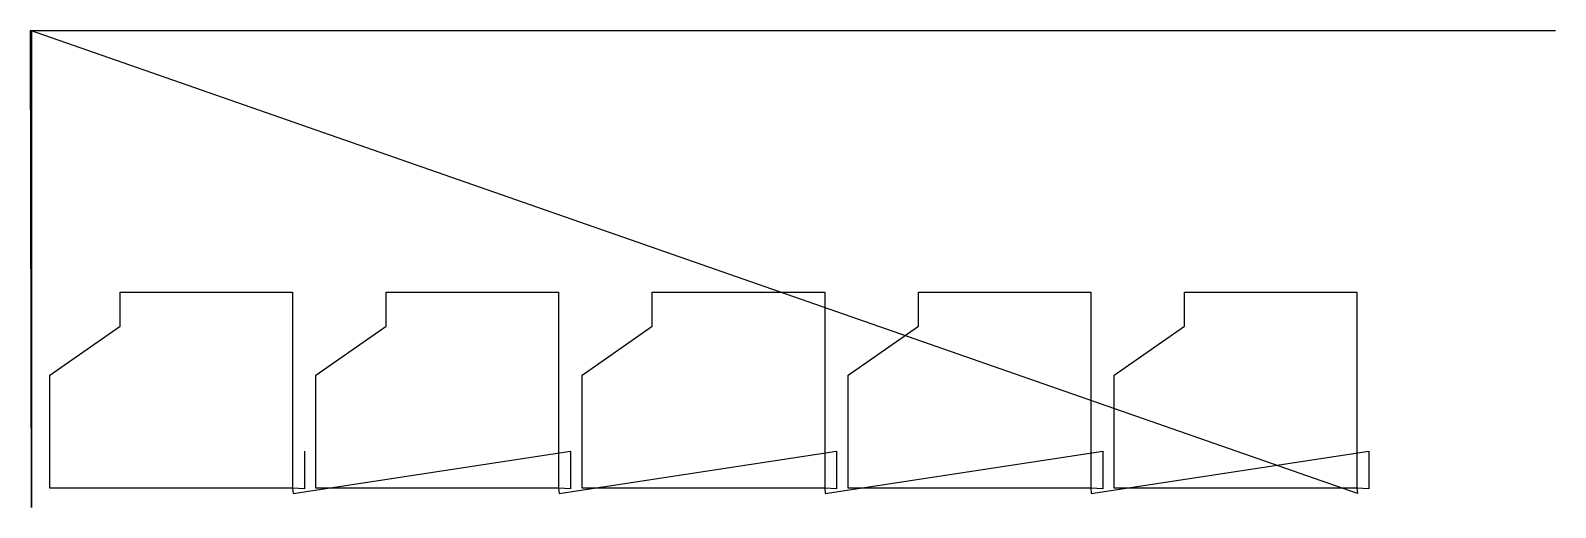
# Model space of a CAD drawing. Header units: metres. Extents: x 0 to 1477, y 0 to 462.
import ezdxf

# ---------------------------------------------------------------- set-up
doc = ezdxf.new("R2010")
doc.units = ezdxf.units.M

msp = doc.modelspace()

# ---------------------------------------------------------------- linework, layer by layer
at = {"layer": 'TOOL_0'}
for p, q in [((1285.122, 13.73), (0.002, 462.41)), ((0.002, 462.41), (1.002, 462.41)), ((1.002, 0), (0.002, 462.41)), ((0.002, 462.41), (1.002, 462.41)), ((1.002, 462.41), (1.002, 0)), ((1.002, 462.41), (1476.002, 462.41)), ((1476.002, 462.41), (1477.002, 462.41)), ((86.75, 175.874), (86.75, 208.751)), ((86.75, 208.751), (253.75, 208.751)), ((253.75, 208.751), (253.75, 18.751)), ((344.443, 175.874), (344.443, 208.751)), ((344.443, 208.751), (511.443, 208.751)), ((511.443, 208.751), (511.443, 18.751)), ((602.172, 175.874), (602.172, 208.751)), ((602.172, 208.751), (769.172, 208.751)), ((769.172, 208.751), (769.172, 18.751)), ((859.901, 175.874), (859.901, 208.751)), ((859.901, 208.751), (1026.901, 208.751)), ((1026.901, 208.751), (1026.901, 18.751)), ((1117.63, 175.874), (1117.63, 208.751)), ((1117.63, 208.751), (1284.63, 208.751)), ((1284.63, 208.751), (1284.63, 18.751)), ((18.75, 128.26), (86.75, 175.874)), ((276.443, 128.26), (344.443, 175.874)), ((534.172, 128.26), (602.172, 175.874)), ((791.901, 128.26), (859.901, 175.874)), ((1049.63, 128.26), (1117.63, 175.874)), ((18.75, 18.751), (18.75, 128.26)), ((276.443, 18.751), (276.443, 128.26)), ((534.172, 18.751), (534.172, 128.26)), ((791.901, 18.751), (791.901, 128.26)), ((1049.63, 18.751), (1049.63, 128.26)), ((254.242, 13.73), (523.033, 54.551)), ((265.34, 54.551), (265.34, 18.248)), ((511.935, 13.73), (780.762, 54.551)), ((523.033, 54.551), (523.033, 18.248)), ((769.664, 13.73), (1038.491, 54.551)), ((780.762, 54.551), (780.762, 18.248)), ((1027.393, 13.73), (1296.22, 54.551)), ((1038.491, 54.551), (1038.491, 18.248)), ((1296.22, 54.551), (1296.22, 18.248)), ((253.75, 18.751), (18.75, 18.751)), ((265.34, 18.248), (253.75, 18.751)), ((253.75, 18.751), (254.242, 13.73)), ((511.443, 18.751), (276.443, 18.751)), ((523.033, 18.248), (511.443, 18.751)), ((511.443, 18.751), (511.935, 13.73)), ((769.172, 18.751), (534.172, 18.751)), ((780.762, 18.248), (769.172, 18.751)), ((769.172, 18.751), (769.664, 13.73)), ((1026.901, 18.751), (791.901, 18.751)), ((1038.491, 18.248), (1026.901, 18.751)), ((1026.901, 18.751), (1027.393, 13.73)), ((1284.63, 18.751), (1049.63, 18.751)), ((1296.22, 18.248), (1284.63, 18.751)), ((1284.63, 18.751), (1285.122, 13.73))]:
    msp.add_line(p, q, dxfattribs=at)

doc.saveas('drawing.dxf')
